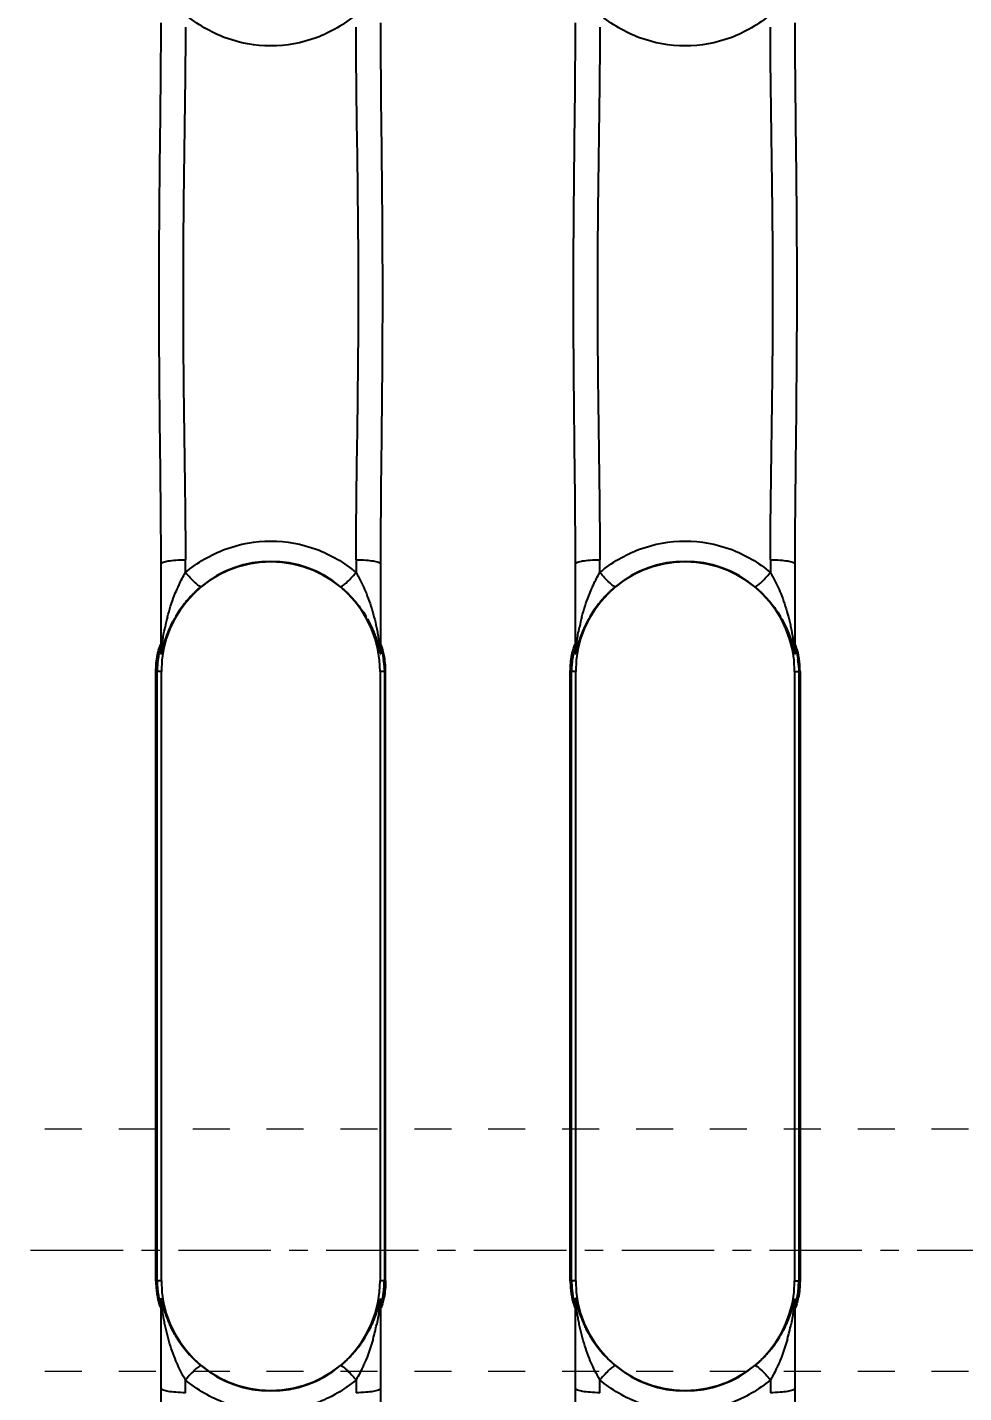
# Model space of a CAD drawing. Header units: millimetres. Extents: x 1147 to 12155, y -6137 to -4403.
# Drawn here: x 4045.9 to 4084.6, y -5219.6 to -5163.3 of the extents above; entities that cross this region are included whole.
import ezdxf

# ---------------------------------------------------------------- set-up
doc = ezdxf.new("R2010")
doc.units = ezdxf.units.MM
doc.header["$LTSCALE"] = 16.335
doc.header["$PDMODE"] = 3
doc.header["$PDSIZE"] = 0.3125
doc.linetypes.add('CENTER', pattern=[0.6, 0.375, -0.075, 0.075, -0.075])
doc.linetypes.add('HIDDEN', pattern=[0.2, 0.1, -0.1])
doc.layers.get('0').update_dxf_attribs({"linetype": 'CONTINUOUS'})
doc.layers.get('Defpoints').update_dxf_attribs({"linetype": 'CONTINUOUS'})
doc.layers.add('cool', color=153, linetype='HIDDEN', lineweight=9)
doc.layers.add('DEFAULT_2', color=8, linetype='HIDDEN')
doc.styles.get("Standard").update_dxf_attribs({"font": 'txt', "width": 0.8})
doc.dimstyles.get("Standard").update_dxf_attribs({"dimtxt": 0.15625, "dimasz": 0.1875, "dimexe": 0.125, "dimexo": 0.0625, "dimtad": 0, "dimtih": 1, "dimtoh": 1, "dimdsep": 46, "dimtxsty": 'Standard', "dimcen": 0.09, "dimadec": 0, "dimazin": 0, "dimtp": 0.01, "dimtm": 0.01, "dimtfac": 1, "dimtofl": 0, "dimtmove": 0, "dimatfit": 3, "dimfxl": 0, "dimtolj": 1, "dimarcsym": 0})

# ---------------------------------------------------------------- blocks, each defined once
blk = doc.blocks.new('*D715')
at = {"color": 4, "lineweight": -2}
blk.add_line((3856.578, -5108.772), (3814.98, -5108.772), dxfattribs=at)
at = {"layer": 'Defpoints', "color": 0}
for p in [(3814.98, -5108.772), (3856.641, -5108.772), (4103.729, -5263.772)]:
    blk.add_point(p, dxfattribs=at)
at = {"color": 6, "insert": (3801.113, -5108.772), "char_height": 8, "attachment_point": 5}
blk.add_mtext('\\A1;155.00', dxfattribs=at)
blk = doc.blocks.new('*D716')
at = {"color": 4, "lineweight": -2}
blk.add_line((3858.666, -5058.772), (3814.98, -5058.772), dxfattribs=at)
at = {"layer": 'Defpoints', "color": 0}
for p in [(3814.98, -5058.772), (3858.729, -5058.772), (4103.729, -5263.772)]:
    blk.add_point(p, dxfattribs=at)
at = {"color": 6, "insert": (3800.58, -5058.772), "char_height": 8, "attachment_point": 5}
blk.add_mtext('\\A1;205.00', dxfattribs=at)
blk = doc.blocks.new('*D721')
at = {"color": 4, "lineweight": -2}
blk.add_line((3858.729, -5054.498), (3858.729, -5013.344), dxfattribs=at)
at = {"layer": 'Defpoints', "color": 0}
for p in [(3858.729, -5013.344), (3858.729, -5054.56), (4103.729, -5263.772)]:
    blk.add_point(p, dxfattribs=at)
at = {"color": 6, "insert": (3858.729, -4998.41), "char_height": 8, "attachment_point": 5, "rotation": 90}
blk.add_mtext('\\A1;245.00', dxfattribs=at)
blk = doc.blocks.new('*D722')
at = {"color": 4, "lineweight": -2}
blk.add_line((3862.554, -5213.772), (3818.256, -5213.772), dxfattribs=at)
at = {"layer": 'Defpoints', "color": 0}
for p in [(3818.256, -5213.772), (3862.617, -5213.772), (4103.729, -5263.772)]:
    blk.add_point(p, dxfattribs=at)
at = {"color": 6, "insert": (3807.056, -5213.772), "char_height": 8, "attachment_point": 5}
blk.add_mtext('\\A1;50.00', dxfattribs=at)
blk = doc.blocks.new('37')
at = {"layer": 'cool', "ltscale": 0.932966}
for p, q in [((1170, 55), (734.334, 55)), ((1170, 45), (734.334, 45))]:
    blk.add_line(p, q, dxfattribs=at)
at = {"layer": 'cool', "color": 1, "linetype": 'CENTER', "ltscale": 0.621977}
blk.add_line((1183.887, 50), (720, 50), dxfattribs=at)

msp = doc.modelspace()

# ---------------------------------------------------------------- linework, layer by layer
at = {"color": 7, "linetype": 'Continuous'}
for p, q in [((4052.448, -5185.817), (4052.448, -5185.287)), ((4059.487, -5185.287), (4059.487, -5185.817)), ((4069.542, -5185.817), (4069.542, -5185.287)), ((4076.58, -5185.287), (4076.58, -5185.817)), ((4051.443, -5189.016), (4051.443, -5185.467)), ((4060.492, -5185.467), (4060.492, -5189.016)), ((4068.536, -5189.016), (4068.536, -5185.467)), ((4077.586, -5185.467), (4077.586, -5189.016)), ((4051.23, -5215.032), (4051.23, -5189.895)), ((4051.454, -5189.895), (4051.23, -5189.895)), ((4051.282, -5215.032), (4051.282, -5189.895)), ((4051.454, -5215.032), (4051.454, -5189.895)), ((4060.481, -5189.895), (4060.481, -5215.032)), ((4060.705, -5189.895), (4060.481, -5189.895)), ((4060.653, -5189.895), (4060.653, -5215.032)), ((4060.705, -5215.032), (4060.705, -5189.895)), ((4068.324, -5215.032), (4068.324, -5189.895)), ((4068.547, -5189.895), (4068.324, -5189.895)), ((4068.376, -5215.032), (4068.376, -5189.895)), ((4068.547, -5215.032), (4068.547, -5189.895)), ((4077.575, -5189.895), (4077.575, -5215.032)), ((4077.575, -5189.895), (4077.799, -5189.895)), ((4077.747, -5189.895), (4077.747, -5215.032)), ((4077.799, -5189.895), (4077.799, -5215.032)), ((4051.454, -5215.032), (4051.23, -5215.032)), ((4060.705, -5215.032), (4060.481, -5215.032)), ((4068.547, -5215.032), (4068.324, -5215.032)), ((4077.575, -5215.032), (4077.799, -5215.032)), ((4051.443, -5219.46), (4051.443, -5215.911)), ((4060.492, -5215.911), (4060.492, -5219.46)), ((4068.536, -5219.46), (4068.536, -5215.911)), ((4077.586, -5215.911), (4077.586, -5219.46)), ((4052.448, -5219.64), (4052.448, -5219.11)), ((4059.487, -5219.11), (4059.487, -5219.64)), ((4069.542, -5219.64), (4069.542, -5219.11)), ((4076.58, -5219.11), (4076.58, -5219.64))]:
    msp.add_line(p, q, dxfattribs=at)
for centre, radius, start, end in [((4055.968, -5189.895), 4.514, 0, 180), ((4055.968, -5189.843), 4.486, 50.0544, 129.9457), ((4073.061, -5189.895), 4.514, 0, 180), ((4073.061, -5189.843), 4.486, 50.0584, 129.9418), ((4060.306, -5189.898), 8.888, 165.2763, 168.1245), ((4077.4, -5189.898), 8.888, 165.2763, 168.1245), ((4050.501, -5188.792), 0.942, 347.9554, 359.9838), ((4024.823, -5190.075), 26.622, 1.9381, 2.3377), ((4050.54, -5189.018), 0.903, 350.0387, 0.0836), ((4061.434, -5188.792), 0.942, 180.0141, 192.0456), ((4061.396, -5189.018), 0.903, 179.9144, 189.9573), ((4088.301, -5190.115), 27.81, 177.9269, 178.0608), ((4085.855, -5190.027), 25.363, 177.655, 177.9277), ((4067.594, -5188.792), 0.942, 347.9554, 359.9838), ((4041.916, -5190.075), 26.622, 1.9381, 2.3377), ((4067.634, -5189.018), 0.903, 350.0387, 0.0836), ((4078.528, -5188.792), 0.942, 180.0141, 192.0456), ((4078.489, -5189.018), 0.903, 179.9144, 189.9573), ((4105.394, -5190.115), 27.81, 177.9269, 178.0608), ((4102.948, -5190.027), 25.363, 177.655, 177.9277), ((4056.617, -5189.926), 4.037, 4.0628, 7.3504), ((4073.711, -5189.926), 4.037, 4.0628, 7.3504), ((4055.968, -5215.032), 4.514, 180, 0), ((4073.061, -5215.032), 4.514, 180, 0), ((4023.635, -5214.812), 27.81, 357.9269, 358.0608), ((4050.533, -5215.911), 0.91, 0.0251, 10.0006), ((4061.396, -5215.91), 0.903, 170.0415, 180.0866), ((4087.113, -5214.852), 26.622, 181.9381, 182.3377), ((4040.728, -5214.812), 27.81, 357.9269, 358.0608), ((4067.627, -5215.911), 0.91, 0.0251, 10.0006), ((4078.489, -5215.91), 0.903, 170.0415, 180.0866), ((4104.206, -5214.852), 26.622, 181.9381, 182.3377), ((4026.08, -5214.901), 25.363, 357.655, 357.9277), ((4050.501, -5216.135), 0.942, 0.0141, 12.0456), ((4061.434, -5216.135), 0.942, 167.9548, 179.9781), ((4043.174, -5214.901), 25.363, 357.655, 357.9277), ((4067.595, -5216.135), 0.942, 0.0141, 12.0456), ((4078.528, -5216.135), 0.942, 167.9548, 179.984), ((4051.665, -5215.037), 8.852, 344.3403, 348.4216), ((4068.759, -5215.037), 8.852, 344.3403, 348.4216), ((4055.968, -5215.084), 4.486, 230.0544, 309.9456), ((4073.061, -5215.084), 4.486, 230.0544, 309.9456)]:
    msp.add_arc(centre, radius, start, end, dxfattribs=at)
for points, knots in [([(4059.487, -5162.802), (4059.004, -5163.212), (4057.882, -5163.871), (4055.968, -5164.213), (4054.053, -5163.871), (4052.931, -5163.212), (4052.448, -5162.802)], [0, 0, 0, 0, 0.249583, 0.500006, 0.750427, 1, 1, 1, 1]), ([(4076.58, -5162.802), (4076.097, -5163.212), (4074.976, -5163.871), (4073.061, -5164.213), (4071.146, -5163.871), (4070.025, -5163.212), (4069.542, -5162.802)], [0, 0, 0, 0, 0.249583, 0.500006, 0.750427, 1, 1, 1, 1]), ([(4051.443, -5185.467), (4051.443, -5183.612), (4051.392, -5179.893), (4051.348, -5174.309), (4051.392, -5168.726), (4051.443, -5165.007), (4051.443, -5163.152)], [0, 0, 0, 0, 0.249324, 0.499998, 0.750687, 1, 1, 1, 1]), ([(4052.448, -5163.332), (4052.448, -5165.155), (4052.385, -5168.814), (4052.328, -5174.31), (4052.385, -5179.805), (4052.448, -5183.464), (4052.448, -5185.287)], [0, 0, 0, 0, 0.249107, 0.499999, 0.750892, 1, 1, 1, 1]), ([(4059.487, -5185.287), (4059.487, -5183.464), (4059.55, -5179.805), (4059.608, -5174.31), (4059.55, -5168.814), (4059.487, -5165.155), (4059.487, -5163.332)], [0, 0, 0, 0, 0.249108, 0.5, 0.750892, 1, 1, 1, 1]), ([(4060.492, -5163.152), (4060.492, -5165.007), (4060.543, -5168.726), (4060.587, -5174.31), (4060.543, -5179.893), (4060.492, -5183.612), (4060.492, -5185.467)], [0, 0, 0, 0, 0.249332, 0.5, 0.750668, 1, 1, 1, 1]), ([(4068.536, -5185.467), (4068.536, -5183.612), (4068.486, -5179.893), (4068.442, -5174.309), (4068.486, -5168.726), (4068.536, -5165.007), (4068.536, -5163.152)], [0, 0, 0, 0, 0.249324, 0.499998, 0.750687, 1, 1, 1, 1]), ([(4069.542, -5163.332), (4069.542, -5165.155), (4069.479, -5168.814), (4069.421, -5174.31), (4069.479, -5179.805), (4069.542, -5183.464), (4069.542, -5185.287)], [0, 0, 0, 0, 0.249107, 0.499999, 0.750892, 1, 1, 1, 1]), ([(4076.58, -5185.287), (4076.58, -5183.464), (4076.644, -5179.805), (4076.701, -5174.31), (4076.644, -5168.814), (4076.58, -5165.155), (4076.58, -5163.332)], [0, 0, 0, 0, 0.249108, 0.5, 0.750892, 1, 1, 1, 1]), ([(4077.586, -5163.152), (4077.586, -5165.007), (4077.637, -5168.726), (4077.68, -5174.309), (4077.636, -5179.893), (4077.586, -5183.612), (4077.586, -5185.467)], [0, 0, 0, 0, 0.249311, 0.500002, 0.750674, 1, 1, 1, 1]), ([(4052.448, -5185.817), (4052.931, -5185.407), (4054.053, -5184.748), (4055.968, -5184.406), (4057.882, -5184.748), (4059.004, -5185.407), (4059.487, -5185.817)], [0, 0, 0, 0, 0.249583, 0.500006, 0.750428, 1, 1, 1, 1]), ([(4069.542, -5185.817), (4070.025, -5185.407), (4071.146, -5184.748), (4073.061, -5184.406), (4074.976, -5184.748), (4076.097, -5185.407), (4076.58, -5185.817)], [0, 0, 0, 0, 0.24958, 0.500005, 0.750428, 1, 1, 1, 1]), ([(4051.443, -5185.467), (4051.443, -5185.43), (4051.573, -5185.371), (4051.761, -5185.332), (4052.08, -5185.294), (4052.315, -5185.287), (4052.448, -5185.287)], [0, 0, 0, 0, 0.105188, 0.315079, 0.615705, 1, 1, 1, 1]), ([(4059.487, -5185.287), (4059.62, -5185.287), (4059.855, -5185.294), (4060.175, -5185.332), (4060.362, -5185.371), (4060.492, -5185.43), (4060.492, -5185.467)], [0, 0, 0, 0, 0.384295, 0.684921, 0.894812, 1, 1, 1, 1]), ([(4068.536, -5185.467), (4068.536, -5185.43), (4068.666, -5185.371), (4068.854, -5185.332), (4069.174, -5185.294), (4069.408, -5185.287), (4069.542, -5185.287)], [0, 0, 0, 0, 0.105188, 0.315079, 0.615705, 1, 1, 1, 1]), ([(4076.58, -5185.287), (4076.714, -5185.287), (4076.949, -5185.294), (4077.268, -5185.332), (4077.456, -5185.371), (4077.586, -5185.43), (4077.586, -5185.467)], [0, 0, 0, 0, 0.384295, 0.684921, 0.894812, 1, 1, 1, 1]), ([(4052.102, -5186.498), (4052.128, -5186.439), (4052.234, -5186.207), (4052.352, -5185.981), (4052.448, -5185.817)], [0, 0, 0, 0, 0.255268, 1, 1, 1, 1]), ([(4053.087, -5186.403), (4053.076, -5186.407), (4053.043, -5186.393), (4052.991, -5186.36), (4052.92, -5186.304), (4052.8, -5186.197), (4052.64, -5186.033), (4052.513, -5185.891), (4052.448, -5185.817)], [0, 0, 0, 0, 0.039768, 0.112527, 0.216205, 0.346579, 0.66369, 1, 1, 1, 1]), ([(4058.848, -5186.403), (4058.858, -5186.406), (4058.887, -5186.396), (4058.964, -5186.349), (4059.099, -5186.232), (4059.283, -5186.046), (4059.417, -5185.897), (4059.487, -5185.817)], [0, 0, 0, 0, 0.034741, 0.098258, 0.315024, 0.636274, 1, 1, 1, 1]), ([(4059.487, -5185.817), (4059.526, -5185.885), (4059.684, -5186.165), (4059.819, -5186.456), (4059.91, -5186.682)], [0, 0, 0, 0, 0.243245, 1, 1, 1, 1]), ([(4069.196, -5186.498), (4069.222, -5186.439), (4069.327, -5186.207), (4069.446, -5185.981), (4069.542, -5185.817)], [0, 0, 0, 0, 0.255268, 1, 1, 1, 1]), ([(4070.181, -5186.403), (4070.17, -5186.407), (4070.136, -5186.393), (4070.084, -5186.36), (4070.013, -5186.304), (4069.894, -5186.197), (4069.734, -5186.033), (4069.606, -5185.891), (4069.542, -5185.817)], [0, 0, 0, 0, 0.039768, 0.112527, 0.216205, 0.346579, 0.66369, 1, 1, 1, 1]), ([(4075.941, -5186.403), (4075.951, -5186.406), (4075.981, -5186.396), (4076.058, -5186.349), (4076.192, -5186.232), (4076.377, -5186.046), (4076.511, -5185.897), (4076.58, -5185.817)], [0, 0, 0, 0, 0.034738, 0.098254, 0.315018, 0.636269, 1, 1, 1, 1]), ([(4076.58, -5185.817), (4076.62, -5185.885), (4076.777, -5186.165), (4076.913, -5186.456), (4077.004, -5186.682)], [0, 0, 0, 0, 0.243245, 1, 1, 1, 1]), ([(4051.71, -5187.639), (4051.787, -5187.346), (4051.909, -5186.962), (4052.062, -5186.59), (4052.102, -5186.498)], [0, 0, 0, 0, 0.752194, 1, 1, 1, 1]), ([(4068.803, -5187.639), (4068.88, -5187.346), (4069.003, -5186.962), (4069.156, -5186.59), (4069.196, -5186.498)], [0, 0, 0, 0, 0.752194, 1, 1, 1, 1]), ([(4060.195, -5187.527), (4060.237, -5187.675), (4060.292, -5187.899), (4060.355, -5188.2), (4060.396, -5188.421), (4060.431, -5188.641), (4060.454, -5188.813), (4060.473, -5188.95), (4060.477, -5188.998), (4060.492, -5189.062), (4060.492, -5189.026), (4060.492, -5189.016)], [0, 0, 0, 0, 0.292464, 0.43817, 0.581836, 0.721916, 0.857656, 0.920666, 0.965942, 0.980761, 1, 1, 1, 1]), ([(4077.289, -5187.527), (4077.33, -5187.675), (4077.386, -5187.899), (4077.448, -5188.2), (4077.489, -5188.421), (4077.525, -5188.641), (4077.548, -5188.813), (4077.567, -5188.95), (4077.57, -5188.998), (4077.586, -5189.062), (4077.586, -5189.026), (4077.586, -5189.016)], [0, 0, 0, 0, 0.292464, 0.43817, 0.581836, 0.721916, 0.857656, 0.920666, 0.965942, 0.980761, 1, 1, 1, 1]), ([(4051.443, -5189.016), (4051.443, -5189.128), (4051.506, -5188.6), (4051.543, -5188.405), (4051.586, -5188.173), (4051.608, -5188.069)], [0, 0, 0, 0, 0.347121, 0.668336, 1, 1, 1, 1]), ([(4068.536, -5189.016), (4068.536, -5189.128), (4068.6, -5188.6), (4068.637, -5188.405), (4068.68, -5188.173), (4068.701, -5188.069)], [0, 0, 0, 0, 0.347121, 0.668336, 1, 1, 1, 1]), ([(4051.415, -5188.802), (4051.42, -5188.791), (4051.434, -5188.754), (4051.443, -5188.785), (4051.443, -5188.792)], [0, 0, 0, 0, 0.626438, 1, 1, 1, 1]), ([(4060.52, -5188.803), (4060.515, -5188.791), (4060.501, -5188.754), (4060.492, -5188.785), (4060.492, -5188.792)], [0, 0, 0, 0, 0.627995, 1, 1, 1, 1]), ([(4068.509, -5188.802), (4068.514, -5188.791), (4068.528, -5188.754), (4068.536, -5188.785), (4068.536, -5188.792)], [0, 0, 0, 0, 0.626438, 1, 1, 1, 1]), ([(4077.799, -5189.895), (4077.799, -5189.814), (4077.793, -5189.653), (4077.772, -5189.429), (4077.731, -5189.204), (4077.704, -5189.055), (4077.586, -5188.706), (4077.586, -5188.792)], [0, 0, 0, 0, 0.214987, 0.421209, 0.609636, 0.771139, 1, 1, 1, 1]), ([(4051.23, -5189.895), (4051.23, -5189.663), (4051.26, -5189.343), (4051.349, -5188.983), (4051.392, -5188.85), (4051.415, -5188.802)], [0, 0, 0, 0, 0.624992, 0.858526, 1, 1, 1, 1]), ([(4051.422, -5188.989), (4051.422, -5188.983), (4051.42, -5188.965), (4051.393, -5189.003), (4051.385, -5189.054), (4051.352, -5189.164), (4051.329, -5189.304), (4051.314, -5189.412), (4051.307, -5189.471)], [0, 0, 0, 0, 0.031586, 0.058655, 0.179649, 0.387453, 0.666809, 1, 1, 1, 1]), ([(4060.513, -5188.989), (4060.513, -5188.983), (4060.514, -5188.967), (4060.54, -5188.996), (4060.547, -5189.042), (4060.577, -5189.136), (4060.599, -5189.261), (4060.614, -5189.357), (4060.621, -5189.41)], [0, 0, 0, 0, 0.034845, 0.059758, 0.176762, 0.382078, 0.661724, 1, 1, 1, 1]), ([(4060.705, -5189.895), (4060.705, -5189.663), (4060.675, -5189.343), (4060.586, -5188.983), (4060.543, -5188.85), (4060.52, -5188.803)], [0, 0, 0, 0, 0.624593, 0.858265, 1, 1, 1, 1]), ([(4068.324, -5189.895), (4068.324, -5189.663), (4068.353, -5189.343), (4068.443, -5188.983), (4068.486, -5188.85), (4068.509, -5188.802)], [0, 0, 0, 0, 0.624992, 0.858526, 1, 1, 1, 1]), ([(4068.516, -5188.989), (4068.515, -5188.983), (4068.513, -5188.965), (4068.487, -5189.003), (4068.478, -5189.054), (4068.446, -5189.164), (4068.422, -5189.304), (4068.407, -5189.412), (4068.401, -5189.471)], [0, 0, 0, 0, 0.031586, 0.058655, 0.179649, 0.387453, 0.666809, 1, 1, 1, 1]), ([(4077.607, -5188.989), (4077.607, -5188.983), (4077.608, -5188.967), (4077.633, -5188.996), (4077.64, -5189.042), (4077.67, -5189.136), (4077.692, -5189.261), (4077.708, -5189.357), (4077.714, -5189.41)], [0, 0, 0, 0, 0.034845, 0.059758, 0.176762, 0.382078, 0.661724, 1, 1, 1, 1]), ([(4051.307, -5189.471), (4051.303, -5189.505), (4051.289, -5189.646), (4051.282, -5189.787), (4051.282, -5189.895)], [0, 0, 0, 0, 0.240867, 1, 1, 1, 1]), ([(4068.401, -5189.471), (4068.397, -5189.505), (4068.383, -5189.646), (4068.376, -5189.787), (4068.376, -5189.895)], [0, 0, 0, 0, 0.240867, 1, 1, 1, 1]), ([(4051.23, -5215.032), (4051.23, -5215.113), (4051.236, -5215.274), (4051.257, -5215.498), (4051.298, -5215.723), (4051.324, -5215.872), (4051.443, -5216.221), (4051.443, -5216.135)], [0, 0, 0, 0, 0.21499, 0.42121, 0.609642, 0.77114, 1, 1, 1, 1]), ([(4051.282, -5215.032), (4051.282, -5215.144), (4051.29, -5215.309), (4051.314, -5215.519), (4051.334, -5215.658), (4051.357, -5215.773), (4051.378, -5215.865), (4051.398, -5215.917), (4051.408, -5215.952), (4051.416, -5215.954)], [0, 0, 0, 0, 0.358861, 0.52633, 0.677356, 0.80557, 0.905304, 0.971566, 1, 1, 1, 1]), ([(4060.705, -5215.032), (4060.705, -5215.265), (4060.675, -5215.587), (4060.585, -5215.948), (4060.542, -5216.08), (4060.519, -5216.127)], [0, 0, 0, 0, 0.626808, 0.860215, 1, 1, 1, 1]), ([(4060.628, -5215.457), (4060.632, -5215.423), (4060.646, -5215.282), (4060.653, -5215.14), (4060.653, -5215.032)], [0, 0, 0, 0, 0.240833, 1, 1, 1, 1]), ([(4068.324, -5215.032), (4068.324, -5215.113), (4068.33, -5215.274), (4068.351, -5215.498), (4068.392, -5215.723), (4068.418, -5215.872), (4068.536, -5216.221), (4068.536, -5216.135)], [0, 0, 0, 0, 0.21499, 0.42121, 0.609642, 0.77114, 1, 1, 1, 1]), ([(4068.376, -5215.032), (4068.376, -5215.144), (4068.384, -5215.309), (4068.407, -5215.519), (4068.428, -5215.658), (4068.451, -5215.773), (4068.471, -5215.865), (4068.492, -5215.917), (4068.501, -5215.952), (4068.51, -5215.954)], [0, 0, 0, 0, 0.358861, 0.52633, 0.677356, 0.80557, 0.905304, 0.971566, 1, 1, 1, 1]), ([(4077.799, -5215.032), (4077.799, -5215.264), (4077.769, -5215.585), (4077.679, -5215.945), (4077.636, -5216.078), (4077.613, -5216.125)], [0, 0, 0, 0, 0.62537, 0.85881, 1, 1, 1, 1]), ([(4077.722, -5215.457), (4077.726, -5215.423), (4077.74, -5215.282), (4077.747, -5215.14), (4077.747, -5215.032)], [0, 0, 0, 0, 0.240833, 1, 1, 1, 1]), ([(4060.492, -5215.911), (4060.492, -5215.806), (4060.432, -5216.305), (4060.398, -5216.489), (4060.357, -5216.713), (4060.337, -5216.813)], [0, 0, 0, 0, 0.341301, 0.66521, 1, 1, 1, 1]), ([(4060.513, -5215.938), (4060.513, -5215.944), (4060.516, -5215.962), (4060.542, -5215.924), (4060.551, -5215.873), (4060.583, -5215.763), (4060.606, -5215.623), (4060.622, -5215.515), (4060.628, -5215.457)], [0, 0, 0, 0, 0.031532, 0.058615, 0.179548, 0.387286, 0.666665, 1, 1, 1, 1]), ([(4077.586, -5215.911), (4077.586, -5215.806), (4077.525, -5216.305), (4077.491, -5216.489), (4077.451, -5216.713), (4077.43, -5216.813)], [0, 0, 0, 0, 0.341301, 0.66521, 1, 1, 1, 1]), ([(4077.607, -5215.938), (4077.607, -5215.944), (4077.609, -5215.962), (4077.635, -5215.924), (4077.644, -5215.873), (4077.676, -5215.763), (4077.7, -5215.623), (4077.715, -5215.515), (4077.722, -5215.457)], [0, 0, 0, 0, 0.031532, 0.058615, 0.179548, 0.387286, 0.666665, 1, 1, 1, 1]), ([(4051.734, -5217.38), (4051.694, -5217.234), (4051.639, -5217.012), (4051.578, -5216.716), (4051.538, -5216.496), (4051.503, -5216.279), (4051.481, -5216.11), (4051.462, -5215.975), (4051.458, -5215.927), (4051.443, -5215.865), (4051.443, -5215.901), (4051.443, -5215.911)], [0, 0, 0, 0, 0.292745, 0.438531, 0.582185, 0.722214, 0.857925, 0.920652, 0.965542, 0.980282, 1, 1, 1, 1]), ([(4060.519, -5216.127), (4060.514, -5216.137), (4060.5, -5216.172), (4060.492, -5216.142), (4060.492, -5216.134)], [0, 0, 0, 0, 0.610484, 1, 1, 1, 1]), ([(4068.828, -5217.38), (4068.788, -5217.234), (4068.733, -5217.012), (4068.672, -5216.716), (4068.632, -5216.496), (4068.597, -5216.279), (4068.574, -5216.11), (4068.555, -5215.975), (4068.552, -5215.927), (4068.537, -5215.865), (4068.536, -5215.901), (4068.536, -5215.911)], [0, 0, 0, 0, 0.292745, 0.438531, 0.582185, 0.722214, 0.857925, 0.920652, 0.965542, 0.980282, 1, 1, 1, 1]), ([(4077.613, -5216.125), (4077.608, -5216.136), (4077.594, -5216.173), (4077.586, -5216.142), (4077.586, -5216.135)], [0, 0, 0, 0, 0.623232, 1, 1, 1, 1]), ([(4052.448, -5219.11), (4052.408, -5219.042), (4052.25, -5218.759), (4052.113, -5218.463), (4052.021, -5218.235)], [0, 0, 0, 0, 0.243206, 1, 1, 1, 1]), ([(4053.087, -5218.524), (4053.078, -5218.521), (4053.048, -5218.531), (4052.971, -5218.578), (4052.836, -5218.695), (4052.652, -5218.881), (4052.518, -5219.03), (4052.448, -5219.11)], [0, 0, 0, 0, 0.034741, 0.098259, 0.315025, 0.636274, 1, 1, 1, 1]), ([(4058.848, -5218.524), (4058.859, -5218.52), (4058.893, -5218.534), (4058.944, -5218.567), (4059.015, -5218.623), (4059.135, -5218.73), (4059.295, -5218.894), (4059.423, -5219.036), (4059.487, -5219.11)], [0, 0, 0, 0, 0.039768, 0.112527, 0.216204, 0.346578, 0.663689, 1, 1, 1, 1]), ([(4059.84, -5218.413), (4059.813, -5218.474), (4059.706, -5218.711), (4059.585, -5218.943), (4059.487, -5219.11)], [0, 0, 0, 0, 0.255328, 1, 1, 1, 1]), ([(4069.542, -5219.11), (4069.502, -5219.042), (4069.343, -5218.759), (4069.206, -5218.463), (4069.115, -5218.235)], [0, 0, 0, 0, 0.243206, 1, 1, 1, 1]), ([(4070.181, -5218.524), (4070.171, -5218.521), (4070.142, -5218.531), (4070.065, -5218.578), (4069.93, -5218.695), (4069.746, -5218.881), (4069.611, -5219.03), (4069.542, -5219.11)], [0, 0, 0, 0, 0.034741, 0.098259, 0.315025, 0.636274, 1, 1, 1, 1]), ([(4075.941, -5218.524), (4075.953, -5218.52), (4075.986, -5218.534), (4076.038, -5218.567), (4076.109, -5218.623), (4076.229, -5218.73), (4076.389, -5218.894), (4076.516, -5219.036), (4076.58, -5219.11)], [0, 0, 0, 0, 0.039768, 0.112527, 0.216204, 0.346578, 0.663689, 1, 1, 1, 1]), ([(4076.933, -5218.413), (4076.907, -5218.474), (4076.8, -5218.711), (4076.679, -5218.943), (4076.58, -5219.11)], [0, 0, 0, 0, 0.255328, 1, 1, 1, 1]), ([(4059.487, -5219.11), (4059.004, -5219.52), (4057.882, -5220.179), (4055.968, -5220.521), (4054.053, -5220.179), (4052.931, -5219.52), (4052.448, -5219.11)], [0, 0, 0, 0, 0.249583, 0.500006, 0.750427, 1, 1, 1, 1]), ([(4076.58, -5219.11), (4076.097, -5219.52), (4074.976, -5220.179), (4073.061, -5220.521), (4071.146, -5220.179), (4070.025, -5219.52), (4069.542, -5219.11)], [0, 0, 0, 0, 0.249583, 0.500006, 0.750427, 1, 1, 1, 1]), ([(4051.443, -5241.775), (4051.443, -5239.92), (4051.392, -5236.201), (4051.348, -5230.617), (4051.392, -5225.034), (4051.443, -5221.315), (4051.443, -5219.46)], [0, 0, 0, 0, 0.249324, 0.499998, 0.750687, 1, 1, 1, 1]), ([(4052.448, -5219.64), (4052.315, -5219.64), (4052.08, -5219.633), (4051.761, -5219.595), (4051.573, -5219.556), (4051.443, -5219.497), (4051.443, -5219.46)], [0, 0, 0, 0, 0.384296, 0.684921, 0.894812, 1, 1, 1, 1]), ([(4060.492, -5219.46), (4060.492, -5219.497), (4060.362, -5219.556), (4060.175, -5219.595), (4059.855, -5219.633), (4059.62, -5219.64), (4059.487, -5219.64)], [0, 0, 0, 0, 0.105188, 0.315079, 0.615704, 1, 1, 1, 1]), ([(4060.492, -5219.46), (4060.492, -5221.315), (4060.543, -5225.034), (4060.587, -5230.618), (4060.543, -5236.201), (4060.492, -5239.92), (4060.492, -5241.775)], [0, 0, 0, 0, 0.249332, 0.5, 0.750668, 1, 1, 1, 1]), ([(4068.536, -5241.775), (4068.536, -5239.92), (4068.486, -5236.201), (4068.442, -5230.617), (4068.486, -5225.034), (4068.536, -5221.315), (4068.536, -5219.46)], [0, 0, 0, 0, 0.249324, 0.499998, 0.750687, 1, 1, 1, 1]), ([(4069.542, -5219.64), (4069.408, -5219.64), (4069.174, -5219.633), (4068.854, -5219.595), (4068.666, -5219.556), (4068.536, -5219.497), (4068.536, -5219.46)], [0, 0, 0, 0, 0.384296, 0.684921, 0.894812, 1, 1, 1, 1]), ([(4077.586, -5219.46), (4077.586, -5219.497), (4077.456, -5219.556), (4077.268, -5219.595), (4076.949, -5219.633), (4076.714, -5219.64), (4076.58, -5219.64)], [0, 0, 0, 0, 0.105188, 0.315079, 0.615704, 1, 1, 1, 1]), ([(4077.586, -5219.46), (4077.586, -5221.315), (4077.637, -5225.034), (4077.68, -5230.617), (4077.636, -5236.201), (4077.586, -5239.92), (4077.586, -5241.775)], [0, 0, 0, 0, 0.249311, 0.500002, 0.750674, 1, 1, 1, 1])]:
    msp.add_open_spline(points, degree=3, knots=knots, dxfattribs=at)
for points in [[(4059.91, -5186.682), (4060.021, -5186.957), (4060.116, -5187.24), (4060.195, -5187.527)], [(4077.004, -5186.682), (4077.115, -5186.957), (4077.209, -5187.24), (4077.289, -5187.527)], [(4060.644, -5189.64), (4060.65, -5189.725), (4060.653, -5189.81), (4060.653, -5189.895)], [(4077.737, -5189.64), (4077.743, -5189.725), (4077.747, -5189.81), (4077.747, -5189.895)], [(4052.021, -5218.235), (4051.909, -5217.956), (4051.814, -5217.67), (4051.734, -5217.38)], [(4060.188, -5217.426), (4060.094, -5217.762), (4059.979, -5218.093), (4059.84, -5218.413)], [(4069.115, -5218.235), (4069.002, -5217.956), (4068.908, -5217.67), (4068.828, -5217.38)], [(4077.282, -5217.426), (4077.187, -5217.762), (4077.072, -5218.093), (4076.933, -5218.413)]]:
    msp.add_open_spline(points, degree=3, dxfattribs=at)
at = {"layer": 'DEFAULT_2', "color": 8, "linetype": 'HIDDEN'}
for centre, radius, start, end in [((4056.121, -5214.858), 4.755, 204.0048, 212.4641), ((4073.215, -5214.858), 4.755, 204.0048, 212.4641), ((4056.183, -5214.816), 4.83, 212.4893, 230.1393), ((4055.808, -5214.854), 4.762, 328.2044, 331.7318), ((4073.277, -5214.816), 4.83, 212.4893, 230.1393), ((4072.902, -5214.854), 4.762, 328.2044, 331.7318)]:
    msp.add_arc(centre, radius, start, end, dxfattribs=at)
for points, knots in [([(4053.087, -5186.403), (4052.977, -5186.496), (4052.557, -5186.88), (4052.205, -5187.338), (4051.994, -5187.707)], [0, 0, 0, 0, 0.253785, 1, 1, 1, 1]), ([(4058.848, -5186.403), (4058.961, -5186.497), (4059.387, -5186.889), (4059.743, -5187.356), (4059.955, -5187.731)], [0, 0, 0, 0, 0.253926, 1, 1, 1, 1]), ([(4070.181, -5186.403), (4070.07, -5186.496), (4069.651, -5186.88), (4069.299, -5187.338), (4069.088, -5187.707)], [0, 0, 0, 0, 0.253785, 1, 1, 1, 1]), ([(4075.941, -5186.403), (4076.054, -5186.497), (4076.48, -5186.889), (4076.837, -5187.356), (4077.049, -5187.731)], [0, 0, 0, 0, 0.253926, 1, 1, 1, 1]), ([(4051.994, -5187.707), (4051.913, -5187.848), (4051.804, -5188.063), (4051.681, -5188.362), (4051.604, -5188.574), (4051.534, -5188.813), (4051.498, -5188.93), (4051.434, -5189.233), (4051.429, -5189.174)], [0, 0, 0, 0, 0.309559, 0.460721, 0.608778, 0.752223, 0.886482, 1, 1, 1, 1]), ([(4059.955, -5187.731), (4060.034, -5187.871), (4060.176, -5188.158), (4060.311, -5188.506), (4060.404, -5188.821), (4060.437, -5188.936), (4060.503, -5189.231), (4060.506, -5189.174)], [0, 0, 0, 0, 0.310273, 0.61011, 0.753563, 0.888323, 1, 1, 1, 1]), ([(4069.088, -5187.707), (4069.007, -5187.848), (4068.897, -5188.063), (4068.775, -5188.362), (4068.698, -5188.574), (4068.627, -5188.813), (4068.591, -5188.93), (4068.528, -5189.233), (4068.523, -5189.174)], [0, 0, 0, 0, 0.309559, 0.460721, 0.608778, 0.752223, 0.886482, 1, 1, 1, 1]), ([(4077.049, -5187.731), (4077.128, -5187.871), (4077.27, -5188.158), (4077.405, -5188.506), (4077.498, -5188.821), (4077.531, -5188.936), (4077.597, -5189.231), (4077.6, -5189.174)], [0, 0, 0, 0, 0.310273, 0.61011, 0.753563, 0.888323, 1, 1, 1, 1]), ([(4051.429, -5215.753), (4051.429, -5215.748), (4051.43, -5215.733), (4051.445, -5215.758), (4051.449, -5215.786), (4051.465, -5215.841), (4051.479, -5215.905), (4051.497, -5215.978), (4051.517, -5216.054), (4051.562, -5216.217), (4051.641, -5216.466), (4051.728, -5216.683), (4051.777, -5216.792)], [0, 0, 0, 0, 0.012979, 0.022308, 0.053739, 0.104199, 0.165791, 0.232669, 0.303205, 0.376293, 0.682255, 1, 1, 1, 1]), ([(4060.003, -5217.11), (4060.126, -5216.881), (4060.28, -5216.529), (4060.405, -5216.109), (4060.459, -5215.897), (4060.479, -5215.803), (4060.491, -5215.763)], [0, 0, 0, 0, 0.542831, 0.797747, 0.913384, 1, 1, 1, 1]), ([(4068.523, -5215.753), (4068.523, -5215.748), (4068.523, -5215.733), (4068.539, -5215.758), (4068.542, -5215.786), (4068.558, -5215.841), (4068.573, -5215.905), (4068.591, -5215.978), (4068.611, -5216.054), (4068.655, -5216.217), (4068.735, -5216.466), (4068.822, -5216.683), (4068.87, -5216.792)], [0, 0, 0, 0, 0.012979, 0.022308, 0.053739, 0.104199, 0.165791, 0.232669, 0.303205, 0.376293, 0.682255, 1, 1, 1, 1]), ([(4077.096, -5217.11), (4077.219, -5216.881), (4077.373, -5216.529), (4077.498, -5216.109), (4077.552, -5215.897), (4077.573, -5215.803), (4077.585, -5215.763)], [0, 0, 0, 0, 0.542831, 0.797747, 0.913384, 1, 1, 1, 1]), ([(4058.848, -5218.524), (4058.948, -5218.441), (4059.328, -5218.095), (4059.654, -5217.689), (4059.856, -5217.363)], [0, 0, 0, 0, 0.25291, 1, 1, 1, 1]), ([(4075.941, -5218.524), (4076.041, -5218.441), (4076.422, -5218.095), (4076.747, -5217.689), (4076.949, -5217.363)], [0, 0, 0, 0, 0.25291, 1, 1, 1, 1])]:
    msp.add_open_spline(points, degree=3, knots=knots, dxfattribs=at)

# ---------------------------------------------------------------- block references
msp.add_blockref('37', (3103.729, -5263.772))

# ---------------------------------------------------------------- dimensions: what is measured, and where the dimension line sits
for feature_location, offset, dtype, picture, middle in [((3858.729, -5054.56), (0, 41.216), 1, '*D721', (3858.729, -4998.41)), ((3858.729, -5058.772), (-43.749, 0), 0, '*D716', (3800.58, -5058.772)), ((3856.641, -5108.772), (-41.661, 0), 0, '*D715', (3801.113, -5108.772)), ((3862.617, -5213.772), (-44.36, 0), 0, '*D722', (3807.056, -5213.772))]:
    dim = msp.add_ordinate_dim(feature_location=feature_location, offset=offset, dtype=dtype, origin=(4103.729, -5263.772), dimstyle='Standard', override={"dimtxt": 8, "dimasz": 10, "dimgap": 0, "dimtih": 0, "dimtoh": 0, "dimzin": 0, "dimcen": 0, "dimclrd": 4, "dimclre": 4, "dimclrt": 6, "dimadec": 2, "dimtp": 0, "dimtm": 0, "dimtzin": 0})
    dim.commit()
    dim.dimension.update_dxf_attribs({"geometry": picture, "text_midpoint": middle})

doc.saveas('drawing.dxf')
